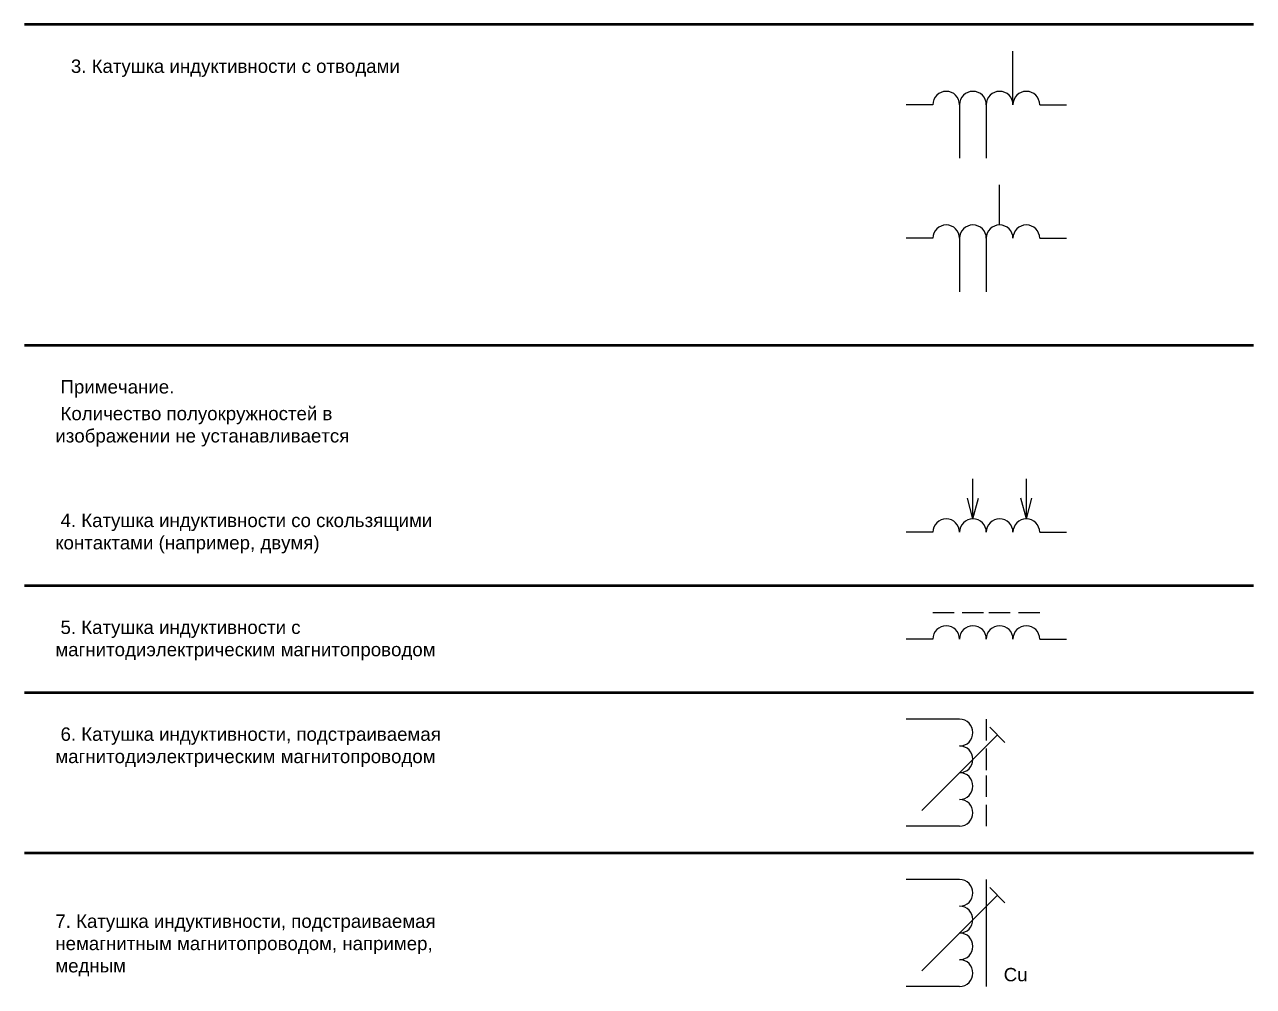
# Model space of a CAD drawing. Header units: millimetres. Extents: x 2750 to 14339, y 845 to 4295.
# Drawn here: x 12841 to 13071, y 2568 to 2748 of the extents above; entities that cross this region are included whole.
import ezdxf

# ---------------------------------------------------------------- set-up
doc = ezdxf.new("R2010")
doc.units = ezdxf.units.MM
doc.layers.add('Слой1', color=3, linetype='Continuous', lineweight=50)
doc.styles.get("Standard").update_dxf_attribs({"font": 'arial.ttf'})

msp = doc.modelspace()

# ---------------------------------------------------------------- linework, layer by layer
for p, q in [((13026, 2733), (13026, 2743)), ((13011, 2733), (13006, 2733)), ((13016, 2733), (13016, 2723)), ((13021, 2733), (13021, 2723)), ((13031, 2733), (13036, 2733)), ((13023.5, 2710.5), (13023.5, 2718)), ((13011, 2708), (13006, 2708)), ((13016, 2708), (13016, 2698)), ((13021, 2708), (13021, 2698)), ((13031, 2708), (13036, 2708)), ((13018.5, 2655.5), (13018.5, 2663)), ((13028.5, 2655.5), (13028.5, 2663)), ((13018.5, 2655.5), (13017.46, 2659.36)), ((13018.5, 2655.5), (13019.54, 2659.36)), ((13028.5, 2655.5), (13027.46, 2659.36)), ((13028.5, 2655.5), (13029.54, 2659.36)), ((13011, 2653), (13006, 2653)), ((13031, 2653), (13036, 2653)), ((13011, 2638), (13015, 2638)), ((13016.5, 2638), (13020.5, 2638)), ((13021.5, 2638), (13025.5, 2638)), ((13027, 2638), (13031, 2638)), ((13011, 2633), (13006, 2633)), ((13031, 2633), (13036, 2633)), ((13016, 2618), (13006, 2618)), ((13021, 2618), (13021, 2614)), ((13024.49, 2613.66), (13021.66, 2616.49)), ((13008.93, 2600.93), (13023.07, 2615.07)), ((13021, 2612.5), (13021, 2608.5)), ((13021, 2607.5), (13021, 2603.5)), ((13021, 2602), (13021, 2598)), ((13016, 2598), (13006, 2598)), ((13016, 2588), (13006, 2588)), ((13021, 2588), (13021, 2568)), ((13024.49, 2583.66), (13021.66, 2586.49)), ((13008.93, 2570.93), (13023.07, 2585.07)), ((13016, 2568), (13006, 2568))]:
    msp.add_line(p, q)
for centre, start, end in [((13013.5, 2733), 0, 180), ((13018.5, 2733), 0, 180), ((13023.5, 2733), 0, 180), ((13028.5, 2733), 0, 180), ((13013.5, 2708), 0, 180), ((13018.5, 2708), 0, 180), ((13023.5, 2708), 0, 180), ((13028.5, 2708), 0, 180), ((13013.5, 2653), 0, 180), ((13018.5, 2653), 0, 180), ((13023.5, 2653), 0, 180), ((13028.5, 2653), 0, 180), ((13013.5, 2633), 0, 180), ((13018.5, 2633), 0, 180), ((13023.5, 2633), 0, 180), ((13028.5, 2633), 0, 180), ((13016, 2615.5), 270, 90), ((13016, 2610.5), 270, 90), ((13016, 2605.5), 270, 90), ((13016, 2600.5), 270, 90), ((13016, 2585.5), 270, 90), ((13016, 2580.5), 270, 90), ((13016, 2575.5), 270, 90), ((13016, 2570.5), 270, 90)]:
    msp.add_arc(centre, 2.5, start, end)
at = {"layer": 'Слой1'}
for p, q in [((13071, 2748), (12841, 2748)), ((12841, 2688), (13071, 2688)), ((12841, 2643), (13071, 2643)), ((12841, 2623), (13071, 2623)), ((12841, 2593), (13071, 2593))]:
    msp.add_line(p, q, dxfattribs=at)

# ---------------------------------------------------------------- texts
at = {"layer": 'Слой1', "char_height": 2.5, "attachment_point": 1}
for s, width, heights, insert in [('   3. Катушка индуктивности с отводами', 70.5025, [5.5], (12846.76, 2741.46)), (' Примечание.', 36.6429, [4.24], (12846.76, 2681.46)), (' Количество полуокружностей в изображении не устанавливается', 60.4694, [13.76], (12846.76, 2676.46)), (' 4. Катушка индуктивности со скользящими контактами (например, двумя)', 72.7379, [13.76], (12846.76, 2656.46)), (' 5. Катушка индуктивности с магнитодиэлектрическим магнитопроводом', 71.08, [13.76], (12846.76, 2636.46)), (' 6. Катушка индуктивности, подстраиваемая магнитодиэлектрическим магнитопроводом', 73.4011, [13.76], (12846.76, 2616.46)), ('7. Катушка индуктивности, подстраиваемая немагнитным магнитопроводом, например, медным', 75.0383, [13.76], (12846.76, 2581.46)), ('Cu', 37.569, [4.52], (13024.26, 2571.46))]:
    msp.add_mtext_dynamic_manual_height_columns(s, width=width, gutter_width=12.5, heights=heights, dxfattribs=dict(at, insert=insert))

doc.saveas('drawing.dxf')
